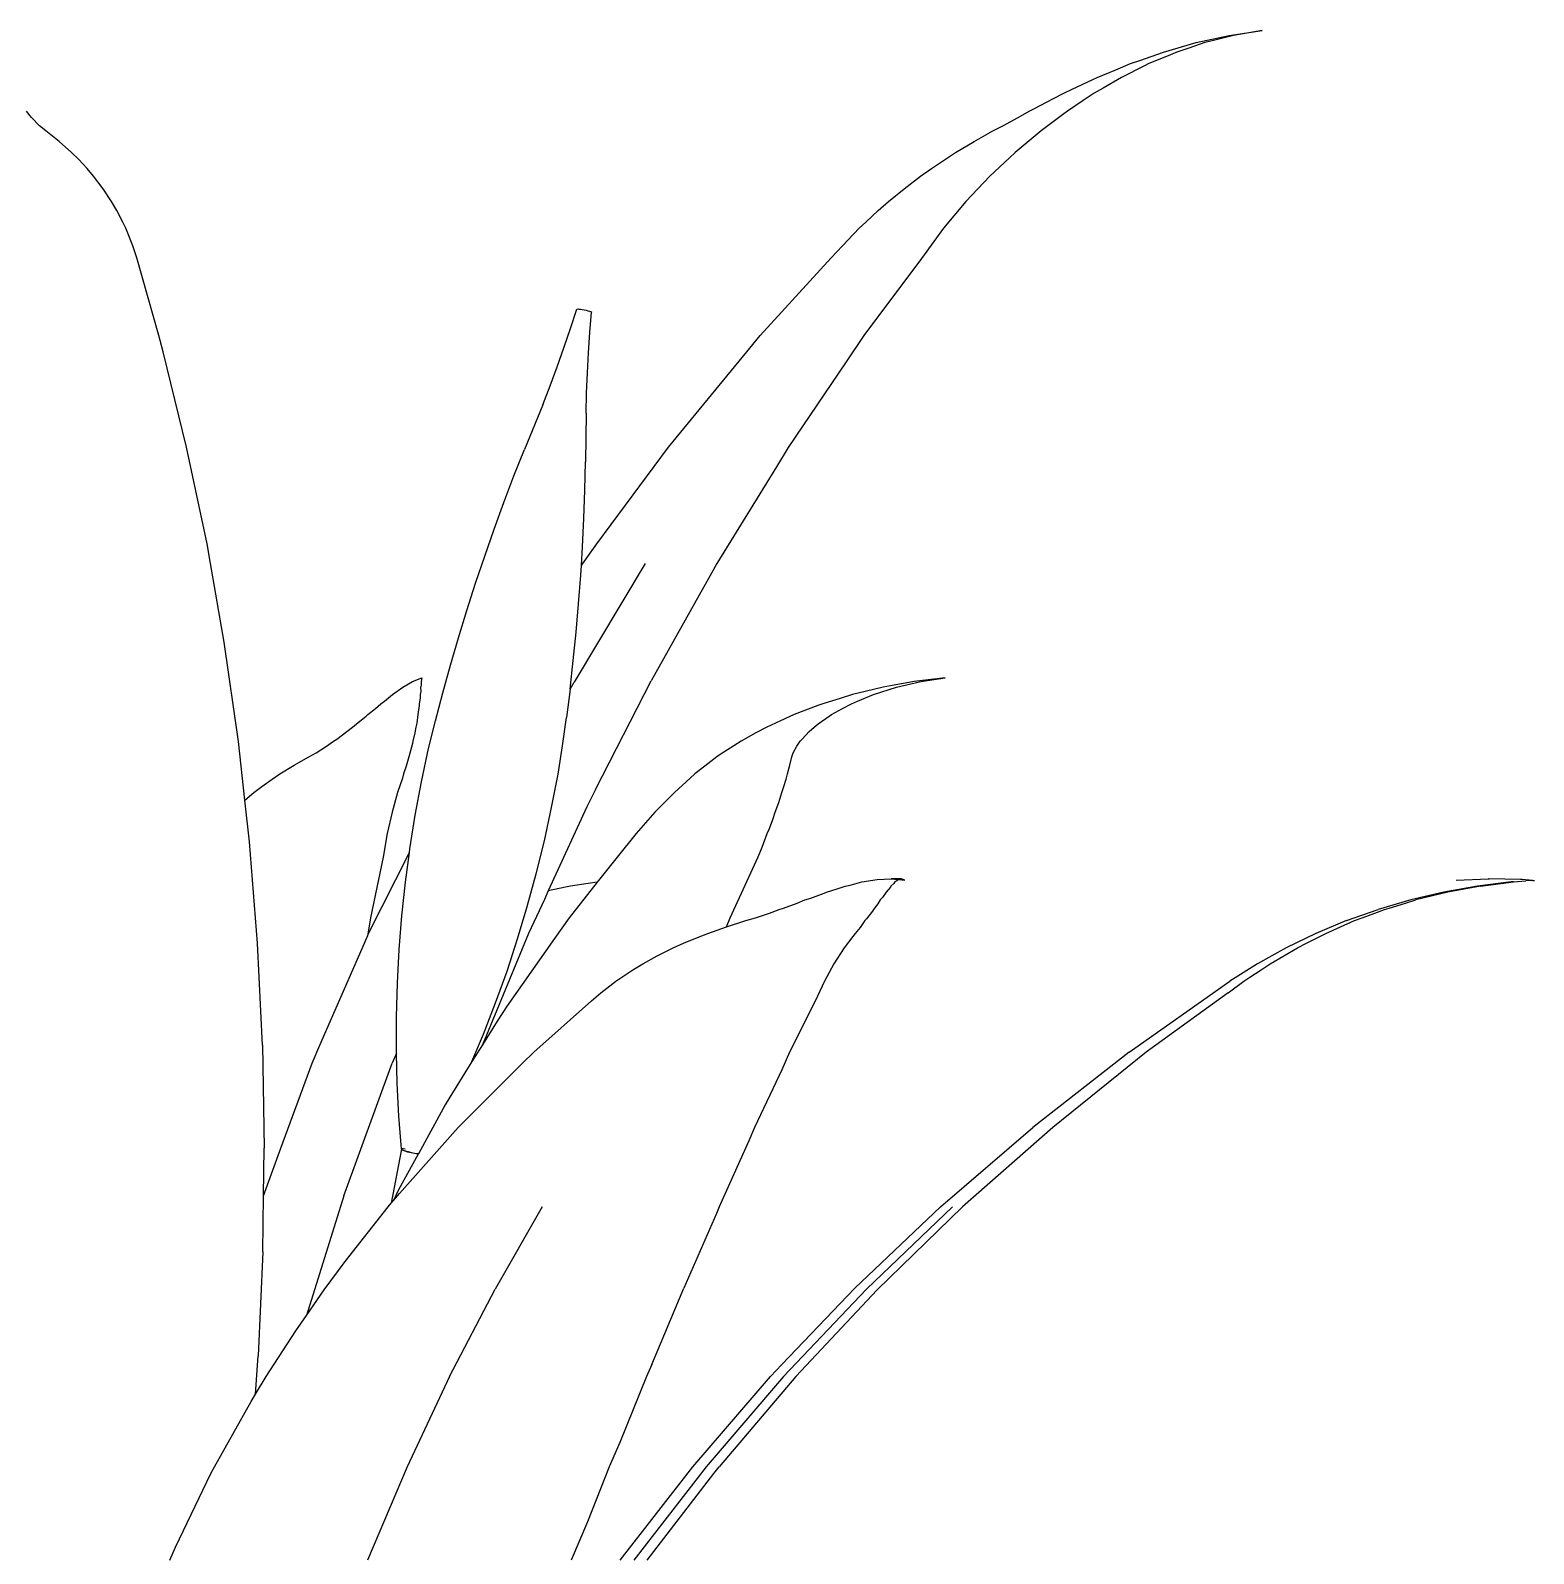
# Model space of a CAD drawing. Header units: metres. Extents: x 244.4 to 340.3, y -4.1 to 64.3.
# Drawn here: x 255.1098 to 255.4883, y 7.674 to 8.0577 of the extents above; entities that cross this region are included whole.
import ezdxf

# ---------------------------------------------------------------- set-up
doc = ezdxf.new("R2010")
doc.units = ezdxf.units.M
doc.layers.add('Edges', color=7, linetype='Continuous')

# ---------------------------------------------------------------- blocks, each defined once
blk = doc.blocks.new('Novo+Sobrado2m fr')
for p, q in [((-0.18485, -1.16264), (-0.17655, -1.16083)), ((-0.18084, -1.16219), (-0.18267, -1.16264)), ((-0.17549, -1.16083), (-0.18084, -1.16219)), ((-0.17655, -1.16083), (-0.16821, -1.15958)), ((-0.16821, -1.15958), (-0.17549, -1.16083)), ((-0.19906, -1.16711), (-0.19312, -1.16501)), ((-0.19236, -1.16612), (-0.19676, -1.16793)), ((-0.19312, -1.16501), (-0.18485, -1.16264)), ((-0.18976, -1.16501), (-0.19236, -1.16612)), ((-0.18669, -1.164), (-0.18976, -1.16501)), ((-0.18267, -1.16264), (-0.18669, -1.164)), ((-0.20975, -1.1714), (-0.20512, -1.16949)), ((-0.20512, -1.16949), (-0.20142, -1.16793)), ((-0.19788, -1.16851), (-0.20367, -1.1714)), ((-0.20142, -1.16793), (-0.19906, -1.16711)), ((-0.19676, -1.16793), (-0.19788, -1.16851)), ((-0.21606, -1.1744), (-0.21084, -1.17192)), ((-0.21084, -1.17192), (-0.20975, -1.1714)), ((-0.20367, -1.1714), (-0.20829, -1.17411)), ((-0.22553, -1.17921), (-0.22094, -1.17684)), ((-0.22094, -1.17684), (-0.2182, -1.17538)), ((-0.2182, -1.17538), (-0.21606, -1.1744)), ((-0.21328, -1.17725), (-0.21726, -1.17988)), ((-0.21052, -1.17538), (-0.21328, -1.17725)), ((-0.20829, -1.17411), (-0.21052, -1.17538)), ((-0.47816, -1.18148), (-0.47938, -1.17988)), ((-0.47612, -1.1836), (-0.47816, -1.18148)), ((-0.23357, -1.1836), (-0.22969, -1.18148)), ((-0.22969, -1.18148), (-0.22687, -1.17988)), ((-0.22687, -1.17988), (-0.22553, -1.17921)), ((-0.21818, -1.1806), (-0.22288, -1.18413)), ((-0.21726, -1.17988), (-0.21818, -1.1806)), ((-0.47455, -1.18488), (-0.47612, -1.1836)), ((-0.47118, -1.18757), (-0.47455, -1.18488)), ((-0.24073, -1.18757), (-0.23603, -1.18488)), ((-0.23603, -1.18488), (-0.23357, -1.1836)), ((-0.2239, -1.18488), (-0.2274, -1.18784)), ((-0.22288, -1.18413), (-0.2239, -1.18488)), ((-0.46803, -1.19035), (-0.47118, -1.18757)), ((-0.24548, -1.19035), (-0.24073, -1.18757)), ((-0.2274, -1.18784), (-0.23045, -1.19035)), ((-0.46633, -1.192), (-0.46803, -1.19035)), ((-0.4641, -1.19439), (-0.46633, -1.192)), ((-0.25151, -1.19439), (-0.24797, -1.192)), ((-0.24797, -1.192), (-0.24548, -1.19035)), ((-0.23185, -1.19167), (-0.23682, -1.19628)), ((-0.23045, -1.19035), (-0.23185, -1.19167)), ((-0.46251, -1.19628), (-0.4641, -1.19439)), ((-0.46007, -1.19949), (-0.46251, -1.19628)), ((-0.25838, -1.19949), (-0.25425, -1.19628)), ((-0.25425, -1.19628), (-0.25151, -1.19439)), ((-0.23682, -1.19628), (-0.24284, -1.20264)), ((-0.45799, -1.20264), (-0.46007, -1.19949)), ((-0.26234, -1.20264), (-0.25838, -1.19949)), ((-0.45662, -1.20497), (-0.45799, -1.20264)), ((-0.26492, -1.20497), (-0.26234, -1.20264)), ((-0.24284, -1.20264), (-0.24846, -1.20941)), ((-0.45512, -1.20784), (-0.45662, -1.20497)), ((-0.45441, -1.20941), (-0.45512, -1.20784)), ((-0.26973, -1.20941), (-0.26805, -1.20784)), ((-0.26805, -1.20784), (-0.26492, -1.20497)), ((-0.45262, -1.21381), (-0.45441, -1.20941)), ((-0.27393, -1.21381), (-0.26973, -1.20941)), ((-0.24846, -1.20941), (-0.25404, -1.217)), ((-0.45161, -1.21689), (-0.45262, -1.21381)), ((-0.27678, -1.21689), (-0.27393, -1.21381)), ((-0.44609, -1.23645), (-0.45161, -1.21689)), ((-0.29463, -1.23645), (-0.27678, -1.21689)), ((-0.25404, -1.217), (-0.26854, -1.23645)), ((-0.3424, -1.23468), (-0.34082, -1.2298)), ((-0.34082, -1.2298), (-0.34076, -1.22976)), ((-0.34076, -1.22976), (-0.34058, -1.22974)), ((-0.34058, -1.22974), (-0.34028, -1.22976)), ((-0.34028, -1.22976), (-0.33989, -1.2298)), ((-0.33989, -1.2298), (-0.33944, -1.22987)), ((-0.33944, -1.22987), (-0.33896, -1.22996)), ((-0.33896, -1.22996), (-0.33848, -1.23006)), ((-0.33848, -1.23006), (-0.33803, -1.23017)), ((-0.33803, -1.23017), (-0.33764, -1.23028)), ((-0.33764, -1.23028), (-0.33734, -1.23038)), ((-0.33752, -1.23565), (-0.33708, -1.23054)), ((-0.33734, -1.23038), (-0.33715, -1.23047)), ((-0.33715, -1.23047), (-0.33708, -1.23054)), ((-0.34405, -1.23952), (-0.3424, -1.23468)), ((-0.44495, -1.24052), (-0.44609, -1.23645)), ((-0.33788, -1.24075), (-0.33752, -1.23565)), ((-0.29802, -1.24052), (-0.29463, -1.23645)), ((-0.26854, -1.23645), (-0.27296, -1.24305)), ((-0.43906, -1.26454), (-0.44495, -1.24052)), ((-0.34577, -1.24434), (-0.34405, -1.23952)), ((-0.33816, -1.24585), (-0.33788, -1.24075)), ((-0.31776, -1.26454), (-0.29802, -1.24052)), ((-0.27296, -1.24305), (-0.28759, -1.2646)), ((-0.34755, -1.24911), (-0.34577, -1.24434)), ((-0.33837, -1.25094), (-0.33816, -1.24585)), ((-0.3494, -1.25385), (-0.34755, -1.24911)), ((-0.3494, -1.25385), (-0.35403, -1.26515)), ((-0.33849, -1.25602), (-0.33837, -1.25094)), ((-0.33849, -1.25602), (-0.33861, -1.26821)), ((-0.43393, -1.28894), (-0.43906, -1.26454)), ((-0.35665, -1.27179), (-0.35403, -1.26515)), ((-0.33577, -1.28894), (-0.31776, -1.26454)), ((-0.28759, -1.2646), (-0.29055, -1.26948)), ((-0.33877, -1.27535), (-0.33861, -1.26821)), ((-0.29055, -1.26948), (-0.30558, -1.29382)), ((-0.35918, -1.27849), (-0.35665, -1.27179)), ((-0.33902, -1.28249), (-0.33877, -1.27535)), ((-0.36164, -1.28522), (-0.35918, -1.27849)), ((-0.36401, -1.292), (-0.36164, -1.28522)), ((-0.33937, -1.28965), (-0.33902, -1.28249)), ((-0.43307, -1.29382), (-0.43393, -1.28894)), ((-0.3393, -1.29382), (-0.33577, -1.28894)), ((-0.36629, -1.29882), (-0.36401, -1.292)), ((-0.33966, -1.29436), (-0.33937, -1.28965)), ((-0.42958, -1.31367), (-0.43307, -1.29382)), ((-0.3236, -1.29382), (-0.34151, -1.32371)), ((-0.34035, -1.30398), (-0.33981, -1.29681)), ((-0.33981, -1.29681), (-0.33966, -1.29436)), ((-0.33966, -1.29436), (-0.3393, -1.29382)), ((-0.30693, -1.29627), (-0.32212, -1.32338)), ((-0.30558, -1.29382), (-0.30693, -1.29627)), ((-0.36849, -1.30568), (-0.36629, -1.29882)), ((-0.34098, -1.31115), (-0.34035, -1.30398)), ((-0.37061, -1.31257), (-0.36849, -1.30568)), ((-0.3417, -1.31832), (-0.34098, -1.31115)), ((-0.42601, -1.33869), (-0.42958, -1.31367)), ((-0.37264, -1.3195), (-0.37061, -1.31257)), ((-0.37457, -1.32646), (-0.37264, -1.3195)), ((-0.34252, -1.32549), (-0.3417, -1.31832)), ((-0.38465, -1.32503), (-0.38222, -1.3236)), ((-0.38222, -1.3236), (-0.37983, -1.32262)), ((-0.38002, -1.3236), (-0.38003, -1.32467)), ((-0.37983, -1.32262), (-0.38002, -1.3236)), ((-0.33607, -1.3508), (-0.32212, -1.32338)), ((-0.25587, -1.3236), (-0.26179, -1.32467)), ((-0.2603, -1.32503), (-0.25422, -1.3236)), ((-0.24803, -1.32262), (-0.25587, -1.3236)), ((-0.25422, -1.3236), (-0.24803, -1.32262)), ((-0.38927, -1.32855), (-0.38725, -1.32689)), ((-0.38725, -1.32689), (-0.38465, -1.32503)), ((-0.38011, -1.3261), (-0.38028, -1.32689)), ((-0.38028, -1.32689), (-0.38026, -1.32776)), ((-0.38003, -1.32467), (-0.38015, -1.32503)), ((-0.38015, -1.32503), (-0.38011, -1.3261)), ((-0.37643, -1.33345), (-0.37457, -1.32646)), ((-0.34252, -1.32549), (-0.34343, -1.33265)), ((-0.34252, -1.32549), (-0.34151, -1.32371)), ((-0.27136, -1.32689), (-0.27427, -1.32776)), ((-0.26817, -1.3261), (-0.27136, -1.32689)), ((-0.27014, -1.32855), (-0.26614, -1.32689)), ((-0.26367, -1.32503), (-0.26817, -1.3261)), ((-0.26614, -1.32689), (-0.2603, -1.32503)), ((-0.26179, -1.32467), (-0.26367, -1.32503)), ((-0.39342, -1.33192), (-0.39153, -1.33042)), ((-0.39153, -1.33042), (-0.39015, -1.32919)), ((-0.39015, -1.32919), (-0.38927, -1.32855)), ((-0.38048, -1.32965), (-0.38083, -1.33192)), ((-0.38026, -1.32776), (-0.38049, -1.32919)), ((-0.38049, -1.32919), (-0.38048, -1.32965)), ((-0.28011, -1.32965), (-0.28609, -1.33192)), ((-0.27886, -1.32919), (-0.28011, -1.32965)), ((-0.27427, -1.32776), (-0.27886, -1.32919)), ((-0.27665, -1.33192), (-0.27395, -1.33042)), ((-0.27395, -1.33042), (-0.27162, -1.32919)), ((-0.27162, -1.32919), (-0.27014, -1.32855)), ((-0.39871, -1.33621), (-0.39731, -1.33506)), ((-0.39731, -1.33506), (-0.39625, -1.33428)), ((-0.39625, -1.33428), (-0.39387, -1.33234)), ((-0.39387, -1.33234), (-0.39342, -1.33192)), ((-0.38139, -1.33506), (-0.38161, -1.33653)), ((-0.38113, -1.33406), (-0.38139, -1.33506)), ((-0.38083, -1.33192), (-0.38113, -1.33406)), ((-0.37819, -1.34047), (-0.37643, -1.33345)), ((-0.34443, -1.33981), (-0.34343, -1.33265)), ((-0.29296, -1.33506), (-0.29573, -1.33653)), ((-0.29082, -1.33406), (-0.29296, -1.33506)), ((-0.28609, -1.33192), (-0.29082, -1.33406)), ((-0.28228, -1.33621), (-0.28104, -1.33506)), ((-0.28104, -1.33506), (-0.28002, -1.33428)), ((-0.28002, -1.33428), (-0.27728, -1.33234)), ((-0.27728, -1.33234), (-0.27665, -1.33192)), ((-0.42438, -1.35344), (-0.42601, -1.33869)), ((-0.40383, -1.33986), (-0.40206, -1.3386)), ((-0.40206, -1.3386), (-0.40125, -1.33808)), ((-0.40125, -1.33808), (-0.39871, -1.33621)), ((-0.38213, -1.3386), (-0.38222, -1.33916)), ((-0.38161, -1.33653), (-0.38213, -1.3386)), ((-0.29947, -1.3386), (-0.30038, -1.33916)), ((-0.29573, -1.33653), (-0.29947, -1.3386)), ((-0.28542, -1.33986), (-0.28455, -1.3386)), ((-0.28455, -1.3386), (-0.2841, -1.33808)), ((-0.2841, -1.33808), (-0.28228, -1.33621)), ((-0.41202, -1.34466), (-0.4083, -1.34254)), ((-0.4083, -1.34254), (-0.40647, -1.34153)), ((-0.40647, -1.34153), (-0.40383, -1.33986)), ((-0.38315, -1.34254), (-0.38377, -1.34487)), ((-0.38294, -1.34195), (-0.38315, -1.34254)), ((-0.38222, -1.33916), (-0.38294, -1.34195)), ((-0.37995, -1.34884), (-0.37819, -1.34047)), ((-0.34553, -1.34696), (-0.34443, -1.33981)), ((-0.30554, -1.34254), (-0.30862, -1.34487)), ((-0.30468, -1.34195), (-0.30554, -1.34254)), ((-0.30038, -1.33916), (-0.30468, -1.34195)), ((-0.28715, -1.34466), (-0.2867, -1.34254)), ((-0.2867, -1.34254), (-0.28632, -1.34153)), ((-0.28632, -1.34153), (-0.28542, -1.33986)), ((-0.41562, -1.34684), (-0.41202, -1.34466)), ((-0.38377, -1.34487), (-0.38446, -1.34684)), ((-0.30862, -1.34487), (-0.31111, -1.34684)), ((-0.28778, -1.34684), (-0.28715, -1.34466)), ((-0.42211, -1.35151), (-0.42016, -1.35003)), ((-0.42016, -1.35003), (-0.41754, -1.34814)), ((-0.41754, -1.34814), (-0.41562, -1.34684)), ((-0.38475, -1.34789), (-0.38597, -1.35151)), ((-0.38446, -1.34684), (-0.38475, -1.34789)), ((-0.3815, -1.35726), (-0.37995, -1.34884)), ((-0.34715, -1.35536), (-0.34553, -1.34696)), ((-0.31229, -1.34789), (-0.31624, -1.35151)), ((-0.31111, -1.34684), (-0.31229, -1.34789)), ((-0.28918, -1.35151), (-0.28865, -1.35003)), ((-0.28865, -1.35003), (-0.28808, -1.34814)), ((-0.28808, -1.34814), (-0.28778, -1.34684)), ((-0.42438, -1.35344), (-0.42211, -1.35151)), ((-0.42322, -1.36396), (-0.42438, -1.35344)), ((-0.38597, -1.35151), (-0.38735, -1.35652)), ((-0.33607, -1.3508), (-0.3383, -1.35511)), ((-0.31624, -1.35151), (-0.32115, -1.35652)), ((-0.29088, -1.35652), (-0.28995, -1.35404)), ((-0.28995, -1.35404), (-0.28918, -1.35151)), ((-0.38735, -1.35652), (-0.38853, -1.36186)), ((-0.38284, -1.36571), (-0.3815, -1.35726)), ((-0.34898, -1.36372), (-0.34715, -1.35536)), ((-0.3383, -1.35511), (-0.34801, -1.37634)), ((-0.32115, -1.35652), (-0.32587, -1.36186)), ((-0.29149, -1.35836), (-0.29088, -1.35652)), ((-0.38853, -1.36186), (-0.3896, -1.36783)), ((-0.32587, -1.36186), (-0.33068, -1.36783)), ((-0.29415, -1.36532), (-0.29285, -1.36186)), ((-0.29285, -1.36186), (-0.29233, -1.36062)), ((-0.29233, -1.36062), (-0.29149, -1.35836)), ((-0.42121, -1.38947), (-0.42322, -1.36396)), ((-0.38296, -1.36663), (-0.38284, -1.36571)), ((-0.35102, -1.37203), (-0.34898, -1.36372)), ((-0.29518, -1.36774), (-0.29415, -1.36532)), ((-0.39323, -1.38705), (-0.38296, -1.36663)), ((-0.3896, -1.36783), (-0.39275, -1.38314)), ((-0.38396, -1.37417), (-0.38296, -1.36663)), ((-0.33068, -1.36783), (-0.33567, -1.37417)), ((-0.30223, -1.38314), (-0.29518, -1.36774)), ((-0.35328, -1.38027), (-0.35102, -1.37203)), ((-0.26902, -1.37408), (-0.26521, -1.37347)), ((-0.26521, -1.37347), (-0.26165, -1.3733)), ((-0.25903, -1.3733), (-0.26165, -1.3733)), ((-0.26165, -1.3733), (-0.25984, -1.37347)), ((-0.25984, -1.37347), (-0.26021, -1.37382)), ((-0.25978, -1.37346), (-0.25984, -1.37347)), ((-0.25978, -1.37346), (-0.25819, -1.37359)), ((-0.25819, -1.37359), (-0.25903, -1.3733)), ((-0.11938, -1.37359), (-0.11128, -1.3733)), ((-0.11117, -1.37331), (-0.11128, -1.3733)), ((-0.11117, -1.37331), (-0.1111, -1.3733)), ((-0.10316, -1.37347), (-0.1111, -1.3733)), ((-0.10279, -1.37347), (-0.10316, -1.37347)), ((-0.10013, -1.3737), (-0.10279, -1.37347)), ((-0.38486, -1.38265), (-0.38396, -1.37417)), ((-0.34801, -1.37634), (-0.34899, -1.37847)), ((-0.34367, -1.3754), (-0.34801, -1.37634)), ((-0.34241, -1.37515), (-0.34367, -1.3754)), ((-0.33567, -1.37417), (-0.34272, -1.38314)), ((-0.33795, -1.37449), (-0.34241, -1.37515)), ((-0.33567, -1.37417), (-0.33795, -1.37449)), ((-0.28191, -1.37813), (-0.27856, -1.37692)), ((-0.27856, -1.37692), (-0.27792, -1.37666)), ((-0.27792, -1.37666), (-0.27522, -1.37583)), ((-0.27522, -1.37583), (-0.27322, -1.37515)), ((-0.27322, -1.37515), (-0.27196, -1.37485)), ((-0.27196, -1.37485), (-0.26902, -1.37408)), ((-0.26291, -1.37666), (-0.26383, -1.37799)), ((-0.26183, -1.3754), (-0.26291, -1.37666)), ((-0.26171, -1.37515), (-0.26183, -1.3754)), ((-0.26097, -1.37449), (-0.26171, -1.37515)), ((-0.26071, -1.37408), (-0.26097, -1.37449)), ((-0.26021, -1.37382), (-0.26071, -1.37408)), ((-0.12252, -1.37666), (-0.13084, -1.37862)), ((-0.12152, -1.37666), (-0.12958, -1.37862)), ((-0.11406, -1.37515), (-0.12252, -1.37666)), ((-0.1133, -1.37515), (-0.12152, -1.37666)), ((-0.10551, -1.37408), (-0.11406, -1.37515)), ((-0.1133, -1.37515), (-0.10496, -1.37408)), ((-0.10496, -1.37408), (-0.10551, -1.37408)), ((-0.10496, -1.37408), (-0.10185, -1.37382)), ((-0.10013, -1.3737), (-0.10185, -1.37382)), ((-0.10013, -1.3737), (-0.09992, -1.37371)), ((-0.09992, -1.37371), (-0.09969, -1.3737)), ((-0.35573, -1.38843), (-0.35328, -1.38027)), ((-0.34899, -1.37847), (-0.353, -1.38705)), ((-0.29228, -1.3819), (-0.28989, -1.381)), ((-0.28989, -1.381), (-0.2888, -1.38065)), ((-0.2888, -1.38065), (-0.28532, -1.37939)), ((-0.28532, -1.37939), (-0.28337, -1.37862)), ((-0.28337, -1.37862), (-0.28191, -1.37813)), ((-0.26615, -1.381), (-0.26638, -1.38141)), ((-0.26502, -1.37961), (-0.26615, -1.381)), ((-0.2644, -1.37862), (-0.26502, -1.37961)), ((-0.26383, -1.37799), (-0.2644, -1.37862)), ((-0.14697, -1.38382), (-0.13901, -1.381)), ((-0.13986, -1.3819), (-0.13742, -1.381)), ((-0.13084, -1.37862), (-0.13901, -1.381)), ((-0.13742, -1.381), (-0.13626, -1.38065)), ((-0.13626, -1.38065), (-0.13213, -1.37939)), ((-0.13213, -1.37939), (-0.12958, -1.37862)), ((-0.39275, -1.38314), (-0.39354, -1.38774)), ((-0.38553, -1.39112), (-0.38486, -1.38265)), ((-0.34272, -1.38314), (-0.34647, -1.38834)), ((-0.30313, -1.38541), (-0.30223, -1.38314)), ((-0.3031, -1.3854), (-0.29822, -1.38382)), ((-0.29822, -1.38382), (-0.29581, -1.3831)), ((-0.29581, -1.3831), (-0.29228, -1.3819)), ((-0.26825, -1.38382), (-0.26948, -1.38556)), ((-0.26787, -1.3834), (-0.26825, -1.38382)), ((-0.26638, -1.38141), (-0.26787, -1.3834)), ((-0.14697, -1.38382), (-0.15471, -1.38704)), ((-0.14853, -1.3854), (-0.14497, -1.38382)), ((-0.14497, -1.38382), (-0.14306, -1.3831)), ((-0.14306, -1.3831), (-0.13986, -1.3819)), ((-0.39431, -1.38947), (-0.39354, -1.38774)), ((-0.39354, -1.38774), (-0.39323, -1.38705)), ((-0.353, -1.38705), (-0.36093, -1.40638)), ((-0.34647, -1.38834), (-0.35839, -1.40531)), ((-0.35839, -1.39651), (-0.35573, -1.38843)), ((-0.31391, -1.38951), (-0.31041, -1.38805)), ((-0.31041, -1.38805), (-0.30786, -1.38704)), ((-0.30786, -1.38704), (-0.30313, -1.38541)), ((-0.30313, -1.38541), (-0.3031, -1.3854)), ((-0.27129, -1.38785), (-0.27347, -1.39067)), ((-0.27073, -1.38704), (-0.27129, -1.38785)), ((-0.26948, -1.38556), (-0.27073, -1.38704)), ((-0.15471, -1.38704), (-0.16219, -1.39067)), ((-0.15705, -1.38951), (-0.15419, -1.38805)), ((-0.15419, -1.38805), (-0.15223, -1.38704)), ((-0.15223, -1.38704), (-0.14853, -1.3854)), ((-0.41999, -1.41521), (-0.42121, -1.38947)), ((-0.40552, -1.41521), (-0.39431, -1.38947)), ((-0.38599, -1.39958), (-0.38553, -1.39112)), ((-0.32423, -1.39469), (-0.32055, -1.3927)), ((-0.32055, -1.3927), (-0.31653, -1.39067)), ((-0.31653, -1.39067), (-0.31391, -1.38951)), ((-0.27347, -1.39067), (-0.27607, -1.39469)), ((-0.16219, -1.39067), (-0.16942, -1.39469)), ((-0.16621, -1.39469), (-0.16278, -1.3927)), ((-0.16278, -1.3927), (-0.15932, -1.39067)), ((-0.15932, -1.39067), (-0.15705, -1.38951)), ((-0.36126, -1.4045), (-0.35839, -1.39651)), ((-0.32952, -1.39806), (-0.32667, -1.3962)), ((-0.32667, -1.3962), (-0.32423, -1.39469)), ((-0.27607, -1.39469), (-0.27846, -1.39908)), ((-0.16942, -1.39469), (-0.17638, -1.39908)), ((-0.17132, -1.39806), (-0.16849, -1.3962)), ((-0.16849, -1.3962), (-0.16621, -1.39469)), ((-0.38623, -1.40802), (-0.38599, -1.39958)), ((-0.33473, -1.40199), (-0.331, -1.39908)), ((-0.331, -1.39908), (-0.32952, -1.39806)), ((-0.27846, -1.39908), (-0.28078, -1.4041)), ((-0.20172, -1.41698), (-0.17638, -1.39908)), ((-0.17684, -1.40199), (-0.17288, -1.39908)), ((-0.17288, -1.39908), (-0.17132, -1.39806)), ((-0.35167, -1.41698), (-0.33713, -1.40403)), ((-0.33713, -1.40403), (-0.33473, -1.40199)), ((-0.28078, -1.4041), (-0.28724, -1.41698)), ((-0.17684, -1.40199), (-0.19742, -1.41698)), ((-0.38624, -1.41643), (-0.38623, -1.40802)), ((-0.36093, -1.40638), (-0.3646, -1.41514)), ((-0.36431, -1.41238), (-0.36126, -1.4045)), ((-0.35839, -1.40531), (-0.36087, -1.40915)), ((-0.36087, -1.40915), (-0.3646, -1.41514)), ((-0.41999, -1.41521), (-0.41955, -1.44115)), ((-0.40745, -1.41975), (-0.40552, -1.41521)), ((-0.36722, -1.41933), (-0.36431, -1.41238)), ((-0.3646, -1.41514), (-0.36722, -1.41933)), ((-0.38622, -1.41721), (-0.38729, -1.41975)), ((-0.38622, -1.41721), (-0.38624, -1.41643)), ((-0.38603, -1.42479), (-0.38622, -1.41721)), ((-0.36722, -1.41933), (-0.37283, -1.42831)), ((-0.35453, -1.41972), (-0.35167, -1.41698)), ((-0.28724, -1.41698), (-0.28919, -1.42142)), ((-0.20172, -1.41698), (-0.22601, -1.43593)), ((-0.19742, -1.41698), (-0.22098, -1.43589)), ((-0.41538, -1.44115), (-0.40745, -1.41975)), ((-0.39947, -1.45312), (-0.38729, -1.41975)), ((-0.37069, -1.43589), (-0.35453, -1.41972)), ((-0.28919, -1.42142), (-0.29608, -1.43593)), ((-0.38561, -1.4331), (-0.38603, -1.42479)), ((-0.37393, -1.43024), (-0.3807, -1.44254)), ((-0.37283, -1.42831), (-0.37393, -1.43024)), ((-0.38495, -1.44134), (-0.38561, -1.4331)), ((-0.3855, -1.45257), (-0.37069, -1.43589)), ((-0.29608, -1.43593), (-0.29747, -1.43927)), ((-0.24921, -1.4559), (-0.22601, -1.43593)), ((-0.22098, -1.43589), (-0.24366, -1.4559)), ((-0.4197, -1.45312), (-0.41538, -1.44115)), ((-0.4197, -1.45312), (-0.41955, -1.44115)), ((-0.38497, -1.44141), (-0.38758, -1.45503)), ((-0.38497, -1.44141), (-0.38495, -1.44134)), ((-0.38486, -1.44155), (-0.38497, -1.44141)), ((-0.38485, -1.44127), (-0.38495, -1.44134)), ((-0.38495, -1.44134), (-0.38484, -1.44146)), ((-0.38453, -1.44173), (-0.38486, -1.44155)), ((-0.38452, -1.44124), (-0.38485, -1.44127)), ((-0.38484, -1.44146), (-0.38451, -1.44162)), ((-0.38401, -1.44192), (-0.38453, -1.44173)), ((-0.38452, -1.44124), (-0.38401, -1.44127)), ((-0.38451, -1.44162), (-0.38399, -1.4418)), ((-0.38333, -1.44212), (-0.38401, -1.44192)), ((-0.38399, -1.4418), (-0.38331, -1.44199)), ((-0.38254, -1.44231), (-0.38333, -1.44212)), ((-0.38331, -1.44199), (-0.38252, -1.44219)), ((-0.38169, -1.44248), (-0.38254, -1.44231)), ((-0.38252, -1.44219), (-0.38167, -1.44237)), ((-0.38169, -1.44248), (-0.38167, -1.44237)), ((-0.38084, -1.44261), (-0.38169, -1.44248)), ((-0.38167, -1.44237), (-0.38082, -1.44252)), ((-0.38084, -1.44261), (-0.38082, -1.44252)), ((-0.38074, -1.44262), (-0.38084, -1.44261)), ((-0.38082, -1.44252), (-0.3807, -1.44254)), ((-0.3807, -1.44254), (-0.38074, -1.44262)), ((-0.29747, -1.43927), (-0.305, -1.4559)), ((-0.38074, -1.44262), (-0.38568, -1.45159)), ((-0.4199, -1.46724), (-0.41971, -1.45318)), ((-0.41971, -1.45318), (-0.4197, -1.45312)), ((-0.39947, -1.45312), (-0.4089, -1.48327)), ((-0.38568, -1.45159), (-0.387, -1.45435)), ((-0.387, -1.45435), (-0.3855, -1.45257)), ((-0.39912, -1.46967), (-0.38832, -1.4559)), ((-0.38832, -1.4559), (-0.38758, -1.45503)), ((-0.38758, -1.45503), (-0.387, -1.45435)), ((-0.34953, -1.4559), (-0.36139, -1.47662)), ((-0.30568, -1.4576), (-0.31384, -1.47639)), ((-0.305, -1.4559), (-0.30568, -1.4576)), ((-0.27079, -1.47639), (-0.24921, -1.4559)), ((-0.24624, -1.4559), (-0.26787, -1.47662)), ((-0.26522, -1.47683), (-0.24366, -1.4559)), ((-0.4199, -1.46724), (-0.42103, -1.49345)), ((-0.40446, -1.47683), (-0.39912, -1.46967)), ((-0.4089, -1.48327), (-0.40446, -1.47683)), ((-0.37285, -1.49867), (-0.36139, -1.47662)), ((-0.32192, -1.49564), (-0.31384, -1.47639)), ((-0.28919, -1.49564), (-0.27079, -1.47639)), ((-0.28877, -1.49867), (-0.26787, -1.47662)), ((-0.26522, -1.47683), (-0.28568, -1.49867)), ((-0.41156, -1.48714), (-0.4089, -1.48327)), ((-0.41907, -1.49867), (-0.41156, -1.48714)), ((-0.42174, -1.50313), (-0.42103, -1.49345)), ((-0.32192, -1.49564), (-0.32329, -1.49867)), ((-0.28919, -1.49564), (-0.29207, -1.49867)), ((-0.42174, -1.50313), (-0.41907, -1.49867)), ((-0.37285, -1.49867), (-0.38353, -1.52138)), ((-0.32329, -1.49867), (-0.33001, -1.51528)), ((-0.31163, -1.52138), (-0.29207, -1.49867)), ((-0.28877, -1.49867), (-0.30823, -1.52138)), ((-0.28568, -1.49867), (-0.30499, -1.52138)), ((-0.42284, -1.50496), (-0.42174, -1.50313)), ((-0.43208, -1.52138), (-0.42284, -1.50496)), ((-0.33001, -1.51528), (-0.33269, -1.52138)), ((-0.44186, -1.54162), (-0.43297, -1.52311)), ((-0.43297, -1.52311), (-0.43208, -1.52138)), ((-0.38353, -1.52138), (-0.39351, -1.54489)), ((-0.33269, -1.52138), (-0.33816, -1.53528)), ((-0.32986, -1.54489), (-0.31163, -1.52138)), ((-0.30823, -1.52138), (-0.32644, -1.54489)), ((-0.32059, -1.54162), (-0.30633, -1.52311)), ((-0.30633, -1.52311), (-0.30499, -1.52138)), ((-0.33816, -1.53528), (-0.34225, -1.54489)), ((-0.44331, -1.54489), (-0.44186, -1.54162)), ((-0.32312, -1.54489), (-0.32059, -1.54162))]:
    blk.add_line(p, q)

msp = doc.modelspace()

# ---------------------------------------------------------------- block references
at = {"layer": 'Edges'}
msp.add_blockref('Novo+Sobrado2m fr', (255.5882, 9.21727), dxfattribs=at)

doc.saveas('drawing.dxf')
